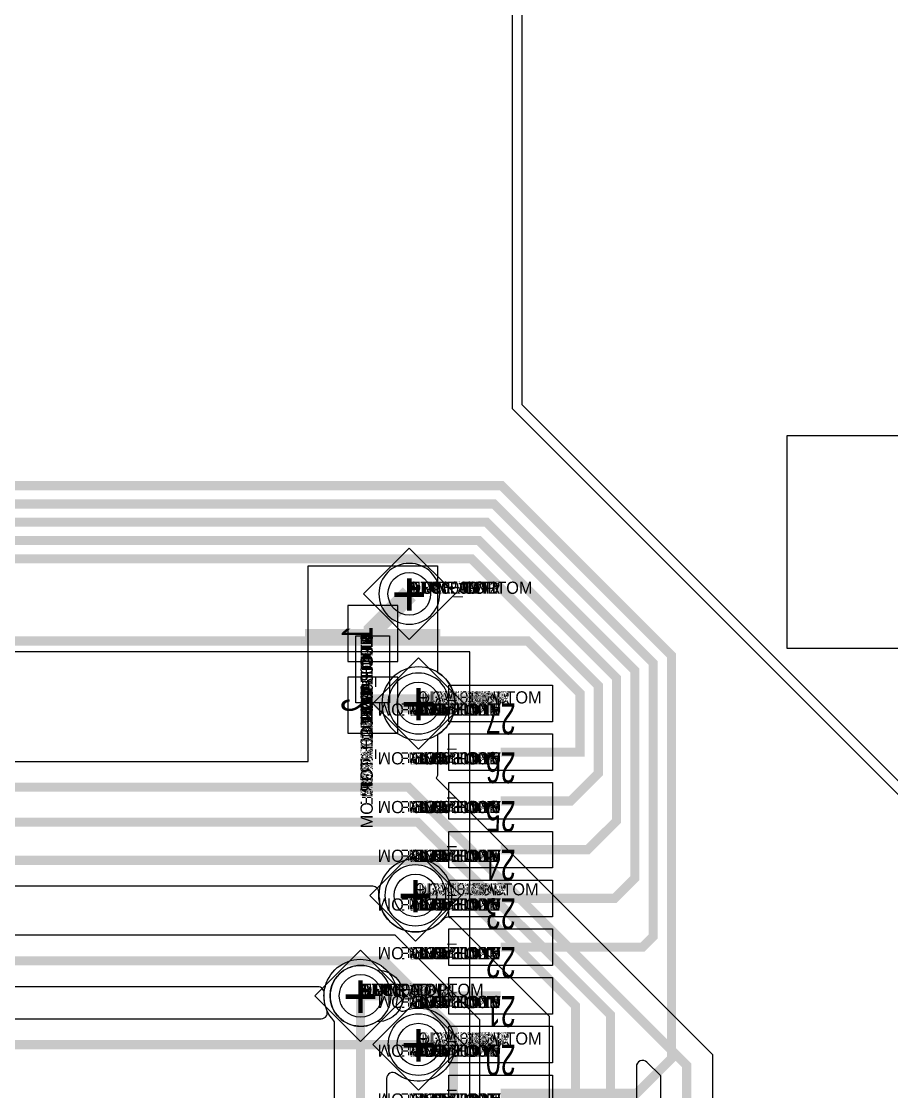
# Model space of a CAD drawing. Extents: x 0 to 323, y 0 to 320.
# Drawn here: x 140.84 to 155.11, y 56.43 to 74 of the extents above; entities that cross this region are included whole.
import ezdxf
from ezdxf.enums import TextEntityAlignment as Align

# ---------------------------------------------------------------- set-up
doc = ezdxf.new("R2010")
doc.units = 0
doc.header["$MEASUREMENT"] = 0
doc.layers.get('0').update_dxf_attribs({"linetype": 'CONTINUOUS'})
for name, color, linetype in [('CDN_FIGURES', 7, 'CONTINUOUS'), ('ETCH_BOTTOM', 7, 'CONTINUOUS'), ('ETCH_GND', 3, 'CONTINUOUS'), ('ETCH_INT1', 4, 'CONTINUOUS'), ('ETCH_INT2', 5, 'CONTINUOUS'), ('ETCH_PWR', 6, 'CONTINUOUS'), ('ETCH_TOP', 2, 'CONTINUOUS'), ('MANUFACTURING_NCLEGEND-1-6', 8, 'CONTINUOUS'), ('PACKAGE_GEOMETRY_ASSEMBLY_TOP', 11, 'CONTINUOUS'), ('PACKAGE_GEOMETRY_PIN_NUMBER', 9, 'CONTINUOUS')]:
    doc.layers.add(name, color=color, linetype=linetype)

# ---------------------------------------------------------------- blocks, each defined once
blk = doc.blocks.new('PAD_INFO')
for tag in ['SHAPE_TYPE', 'PAD_HEIGHT', 'PAD_LAYER', 'PAD_TYPE', 'PAD_WIDTH']:
    blk.add_attdef(tag, (0, 0), '', height=0.2)
at = {"flags": 2}
blk.add_attdef('CDN_TYPE', (0, 0), '', height=0.2, dxfattribs=at)
blk = doc.blocks.new('DRILL_INFO')
at = {"flags": 2}
blk.add_attdef('CDN_TYPE', (0, 0), '', height=0.2, dxfattribs=at)
for tag in ['FSHAPE', 'FCHAR', 'DRILL_HEIGHT', 'DIAMETER', 'PLATED', 'DRILL_WIDTH']:
    blk.add_attdef(tag, (0, 0), '', height=0.2)
blk = doc.blocks.new('VIA0700X0300')
at = {"layer": 'ETCH_BOTTOM'}
blk.add_circle((0, 0), 0.35, dxfattribs=at)
at = {"layer": 'ETCH_GND'}
blk.add_circle((0, 0), 0.35, dxfattribs=at)
at = {"layer": 'ETCH_INT1'}
blk.add_circle((0, 0), 0.35, dxfattribs=at)
at = {"layer": 'ETCH_INT2'}
blk.add_circle((0, 0), 0.35, dxfattribs=at)
at = {"layer": 'ETCH_PWR'}
blk.add_circle((0, 0), 0.35, dxfattribs=at)
at = {"layer": 'ETCH_TOP'}
blk.add_circle((0, 0), 0.35, dxfattribs=at)
ref = blk.add_blockref('PAD_INFO', (0, 0))
ref.add_attrib('PAD_LAYER', 'ETCH_TOP', (0, 0), dxfattribs={"height": 0.2})
ref.add_attrib('SHAPE_TYPE', 'NULL', (0, 0), dxfattribs={"height": 0.2})
ref.add_attrib('PAD_TYPE', 'ANTIPAD', (0, 0), dxfattribs={"height": 0.2})
ref.add_attrib('PAD_WIDTH', '0.000000', (0, 0), dxfattribs={"height": 0.2})
ref.add_attrib('PAD_HEIGHT', '0.000000', (0, 0), dxfattribs={"height": 0.2})
ref = blk.add_blockref('PAD_INFO', (0, 0))
ref.add_attrib('PAD_LAYER', 'ETCH_GND', (0, 0), dxfattribs={"height": 0.2})
ref.add_attrib('SHAPE_TYPE', 'NULL', (0, 0), dxfattribs={"height": 0.2})
ref.add_attrib('PAD_TYPE', 'ANTIPAD', (0, 0), dxfattribs={"height": 0.2})
ref.add_attrib('PAD_WIDTH', '0.000000', (0, 0), dxfattribs={"height": 0.2})
ref.add_attrib('PAD_HEIGHT', '0.000000', (0, 0), dxfattribs={"height": 0.2})
ref = blk.add_blockref('PAD_INFO', (0, 0))
ref.add_attrib('PAD_LAYER', 'ETCH_INT1', (0, 0), dxfattribs={"height": 0.2})
ref.add_attrib('SHAPE_TYPE', 'NULL', (0, 0), dxfattribs={"height": 0.2})
ref.add_attrib('PAD_TYPE', 'ANTIPAD', (0, 0), dxfattribs={"height": 0.2})
ref.add_attrib('PAD_WIDTH', '0.000000', (0, 0), dxfattribs={"height": 0.2})
ref.add_attrib('PAD_HEIGHT', '0.000000', (0, 0), dxfattribs={"height": 0.2})
ref = blk.add_blockref('PAD_INFO', (0, 0))
ref.add_attrib('PAD_LAYER', 'ETCH_INT2', (0, 0), dxfattribs={"height": 0.2})
ref.add_attrib('SHAPE_TYPE', 'NULL', (0, 0), dxfattribs={"height": 0.2})
ref.add_attrib('PAD_TYPE', 'ANTIPAD', (0, 0), dxfattribs={"height": 0.2})
ref.add_attrib('PAD_WIDTH', '0.000000', (0, 0), dxfattribs={"height": 0.2})
ref.add_attrib('PAD_HEIGHT', '0.000000', (0, 0), dxfattribs={"height": 0.2})
ref = blk.add_blockref('PAD_INFO', (0, 0))
ref.add_attrib('PAD_LAYER', 'ETCH_PWR', (0, 0), dxfattribs={"height": 0.2})
ref.add_attrib('SHAPE_TYPE', 'NULL', (0, 0), dxfattribs={"height": 0.2})
ref.add_attrib('PAD_TYPE', 'ANTIPAD', (0, 0), dxfattribs={"height": 0.2})
ref.add_attrib('PAD_WIDTH', '0.000000', (0, 0), dxfattribs={"height": 0.2})
ref.add_attrib('PAD_HEIGHT', '0.000000', (0, 0), dxfattribs={"height": 0.2})
ref = blk.add_blockref('PAD_INFO', (0, 0))
ref.add_attrib('PAD_LAYER', 'ETCH_BOTTOM', (0, 0), dxfattribs={"height": 0.2})
ref.add_attrib('SHAPE_TYPE', 'NULL', (0, 0), dxfattribs={"height": 0.2})
ref.add_attrib('PAD_TYPE', 'ANTIPAD', (0, 0), dxfattribs={"height": 0.2})
ref.add_attrib('PAD_WIDTH', '0.000000', (0, 0), dxfattribs={"height": 0.2})
ref.add_attrib('PAD_HEIGHT', '0.000000', (0, 0), dxfattribs={"height": 0.2})
ref = blk.add_blockref('PAD_INFO', (0, 0))
ref.add_attrib('PAD_LAYER', 'ETCH_TOP', (0, 0), dxfattribs={"height": 0.2})
ref.add_attrib('SHAPE_TYPE', 'NULL', (0, 0), dxfattribs={"height": 0.2})
ref.add_attrib('PAD_TYPE', 'THERMAL', (0, 0), dxfattribs={"height": 0.2})
ref.add_attrib('PAD_WIDTH', '0.000000', (0, 0), dxfattribs={"height": 0.2})
ref.add_attrib('PAD_HEIGHT', '0.000000', (0, 0), dxfattribs={"height": 0.2})
ref = blk.add_blockref('PAD_INFO', (0, 0))
ref.add_attrib('PAD_LAYER', 'ETCH_GND', (0, 0), dxfattribs={"height": 0.2})
ref.add_attrib('SHAPE_TYPE', 'NULL', (0, 0), dxfattribs={"height": 0.2})
ref.add_attrib('PAD_TYPE', 'THERMAL', (0, 0), dxfattribs={"height": 0.2})
ref.add_attrib('PAD_WIDTH', '0.000000', (0, 0), dxfattribs={"height": 0.2})
ref.add_attrib('PAD_HEIGHT', '0.000000', (0, 0), dxfattribs={"height": 0.2})
ref = blk.add_blockref('PAD_INFO', (0, 0))
ref.add_attrib('PAD_LAYER', 'ETCH_INT1', (0, 0), dxfattribs={"height": 0.2})
ref.add_attrib('SHAPE_TYPE', 'NULL', (0, 0), dxfattribs={"height": 0.2})
ref.add_attrib('PAD_TYPE', 'THERMAL', (0, 0), dxfattribs={"height": 0.2})
ref.add_attrib('PAD_WIDTH', '0.000000', (0, 0), dxfattribs={"height": 0.2})
ref.add_attrib('PAD_HEIGHT', '0.000000', (0, 0), dxfattribs={"height": 0.2})
ref = blk.add_blockref('PAD_INFO', (0, 0))
ref.add_attrib('PAD_LAYER', 'ETCH_INT2', (0, 0), dxfattribs={"height": 0.2})
ref.add_attrib('SHAPE_TYPE', 'NULL', (0, 0), dxfattribs={"height": 0.2})
ref.add_attrib('PAD_TYPE', 'THERMAL', (0, 0), dxfattribs={"height": 0.2})
ref.add_attrib('PAD_WIDTH', '0.000000', (0, 0), dxfattribs={"height": 0.2})
ref.add_attrib('PAD_HEIGHT', '0.000000', (0, 0), dxfattribs={"height": 0.2})
ref = blk.add_blockref('PAD_INFO', (0, 0))
ref.add_attrib('PAD_LAYER', 'ETCH_PWR', (0, 0), dxfattribs={"height": 0.2})
ref.add_attrib('SHAPE_TYPE', 'NULL', (0, 0), dxfattribs={"height": 0.2})
ref.add_attrib('PAD_TYPE', 'THERMAL', (0, 0), dxfattribs={"height": 0.2})
ref.add_attrib('PAD_WIDTH', '0.000000', (0, 0), dxfattribs={"height": 0.2})
ref.add_attrib('PAD_HEIGHT', '0.000000', (0, 0), dxfattribs={"height": 0.2})
ref = blk.add_blockref('PAD_INFO', (0, 0))
ref.add_attrib('PAD_LAYER', 'ETCH_BOTTOM', (0, 0), dxfattribs={"height": 0.2})
ref.add_attrib('SHAPE_TYPE', 'NULL', (0, 0), dxfattribs={"height": 0.2})
ref.add_attrib('PAD_TYPE', 'THERMAL', (0, 0), dxfattribs={"height": 0.2})
ref.add_attrib('PAD_WIDTH', '0.000000', (0, 0), dxfattribs={"height": 0.2})
ref.add_attrib('PAD_HEIGHT', '0.000000', (0, 0), dxfattribs={"height": 0.2})
ref = blk.add_blockref('PAD_INFO', (0, 0))
ref.add_attrib('PAD_LAYER', 'ETCH_TOP', (0, 0), dxfattribs={"height": 0.2})
ref.add_attrib('SHAPE_TYPE', 'CIRCLE', (0, 0), dxfattribs={"height": 0.2})
ref.add_attrib('PAD_TYPE', 'REGULAR', (0, 0), dxfattribs={"height": 0.2})
ref.add_attrib('PAD_WIDTH', '0.700000', (0, 0), dxfattribs={"height": 0.2})
ref.add_attrib('PAD_HEIGHT', '0.700000', (0, 0), dxfattribs={"height": 0.2})
ref = blk.add_blockref('PAD_INFO', (0, 0))
ref.add_attrib('PAD_LAYER', 'ETCH_GND', (0, 0), dxfattribs={"height": 0.2})
ref.add_attrib('SHAPE_TYPE', 'CIRCLE', (0, 0), dxfattribs={"height": 0.2})
ref.add_attrib('PAD_TYPE', 'REGULAR', (0, 0), dxfattribs={"height": 0.2})
ref.add_attrib('PAD_WIDTH', '0.700000', (0, 0), dxfattribs={"height": 0.2})
ref.add_attrib('PAD_HEIGHT', '0.700000', (0, 0), dxfattribs={"height": 0.2})
ref = blk.add_blockref('PAD_INFO', (0, 0))
ref.add_attrib('PAD_LAYER', 'ETCH_INT1', (0, 0), dxfattribs={"height": 0.2})
ref.add_attrib('SHAPE_TYPE', 'CIRCLE', (0, 0), dxfattribs={"height": 0.2})
ref.add_attrib('PAD_TYPE', 'REGULAR', (0, 0), dxfattribs={"height": 0.2})
ref.add_attrib('PAD_WIDTH', '0.700000', (0, 0), dxfattribs={"height": 0.2})
ref.add_attrib('PAD_HEIGHT', '0.700000', (0, 0), dxfattribs={"height": 0.2})
ref = blk.add_blockref('PAD_INFO', (0, 0))
ref.add_attrib('PAD_LAYER', 'ETCH_INT2', (0, 0), dxfattribs={"height": 0.2})
ref.add_attrib('SHAPE_TYPE', 'CIRCLE', (0, 0), dxfattribs={"height": 0.2})
ref.add_attrib('PAD_TYPE', 'REGULAR', (0, 0), dxfattribs={"height": 0.2})
ref.add_attrib('PAD_WIDTH', '0.700000', (0, 0), dxfattribs={"height": 0.2})
ref.add_attrib('PAD_HEIGHT', '0.700000', (0, 0), dxfattribs={"height": 0.2})
ref = blk.add_blockref('PAD_INFO', (0, 0))
ref.add_attrib('PAD_LAYER', 'ETCH_PWR', (0, 0), dxfattribs={"height": 0.2})
ref.add_attrib('SHAPE_TYPE', 'CIRCLE', (0, 0), dxfattribs={"height": 0.2})
ref.add_attrib('PAD_TYPE', 'REGULAR', (0, 0), dxfattribs={"height": 0.2})
ref.add_attrib('PAD_WIDTH', '0.700000', (0, 0), dxfattribs={"height": 0.2})
ref.add_attrib('PAD_HEIGHT', '0.700000', (0, 0), dxfattribs={"height": 0.2})
ref = blk.add_blockref('PAD_INFO', (0, 0))
ref.add_attrib('PAD_LAYER', 'ETCH_BOTTOM', (0, 0), dxfattribs={"height": 0.2})
ref.add_attrib('SHAPE_TYPE', 'CIRCLE', (0, 0), dxfattribs={"height": 0.2})
ref.add_attrib('PAD_TYPE', 'REGULAR', (0, 0), dxfattribs={"height": 0.2})
ref.add_attrib('PAD_WIDTH', '0.700000', (0, 0), dxfattribs={"height": 0.2})
ref.add_attrib('PAD_HEIGHT', '0.700000', (0, 0), dxfattribs={"height": 0.2})
ref = blk.add_blockref('DRILL_INFO', (0, 0))
ref.add_attrib('DIAMETER', '0.300000', (0, 0), dxfattribs={"height": 0.2})
ref.add_attrib('PLATED', 'PLATED', (0, 0), dxfattribs={"height": 0.2})
ref.add_attrib('FSHAPE', 'DIAMOND', (0, 0), dxfattribs={"height": 0.2})
ref.add_attrib('FCHAR', '+', (0, 0), dxfattribs={"height": 0.2})
ref.add_attrib('DRILL_WIDTH', '1.500000', (0, 0), dxfattribs={"height": 0.2})
ref.add_attrib('DRILL_HEIGHT', '1.500000', (0, 0), dxfattribs={"height": 0.2})
for tag in ['CDN_TYPE', 'PIN']:
    blk.add_attdef(tag, (0, 0), '', height=0.2)
at = {"flags": 2}
for tag in ['PSTKNAME', 'BBV']:
    blk.add_attdef(tag, (0, 0), '', height=0.2, dxfattribs=at)
blk = doc.blocks.new('FIGURE_DIAMOND')
at = {"layer": 'CDN_FIGURES'}
blk.add_lwpolyline([(-0.5, 0), (0, 0.5), (0.5, 0), (0, -0.5)], close=True, dxfattribs=at)
blk = doc.blocks.new('RC1700X0600TS_NS')
at = {"layer": 'ETCH_TOP'}
blk.add_lwpolyline([(-0.85, -0.3), (-0.85, 0.3), (0.85, 0.3), (0.85, -0.3)], close=True, dxfattribs=at)
ref = blk.add_blockref('PAD_INFO', (0, 0))
ref.add_attrib('PAD_LAYER', 'ETCH_TOP', (0, 0), dxfattribs={"height": 0.2})
ref.add_attrib('SHAPE_TYPE', 'NULL', (0, 0), dxfattribs={"height": 0.2})
ref.add_attrib('PAD_TYPE', 'ANTIPAD', (0, 0), dxfattribs={"height": 0.2})
ref.add_attrib('PAD_WIDTH', '0.000000', (0, 0), dxfattribs={"height": 0.2})
ref.add_attrib('PAD_HEIGHT', '0.000000', (0, 0), dxfattribs={"height": 0.2})
ref = blk.add_blockref('PAD_INFO', (0, 0))
ref.add_attrib('PAD_LAYER', 'ETCH_GND', (0, 0), dxfattribs={"height": 0.2})
ref.add_attrib('SHAPE_TYPE', 'NULL', (0, 0), dxfattribs={"height": 0.2})
ref.add_attrib('PAD_TYPE', 'ANTIPAD', (0, 0), dxfattribs={"height": 0.2})
ref.add_attrib('PAD_WIDTH', '0.000000', (0, 0), dxfattribs={"height": 0.2})
ref.add_attrib('PAD_HEIGHT', '0.000000', (0, 0), dxfattribs={"height": 0.2})
ref = blk.add_blockref('PAD_INFO', (0, 0))
ref.add_attrib('PAD_LAYER', 'ETCH_INT1', (0, 0), dxfattribs={"height": 0.2})
ref.add_attrib('SHAPE_TYPE', 'NULL', (0, 0), dxfattribs={"height": 0.2})
ref.add_attrib('PAD_TYPE', 'ANTIPAD', (0, 0), dxfattribs={"height": 0.2})
ref.add_attrib('PAD_WIDTH', '0.000000', (0, 0), dxfattribs={"height": 0.2})
ref.add_attrib('PAD_HEIGHT', '0.000000', (0, 0), dxfattribs={"height": 0.2})
ref = blk.add_blockref('PAD_INFO', (0, 0))
ref.add_attrib('PAD_LAYER', 'ETCH_INT2', (0, 0), dxfattribs={"height": 0.2})
ref.add_attrib('SHAPE_TYPE', 'NULL', (0, 0), dxfattribs={"height": 0.2})
ref.add_attrib('PAD_TYPE', 'ANTIPAD', (0, 0), dxfattribs={"height": 0.2})
ref.add_attrib('PAD_WIDTH', '0.000000', (0, 0), dxfattribs={"height": 0.2})
ref.add_attrib('PAD_HEIGHT', '0.000000', (0, 0), dxfattribs={"height": 0.2})
ref = blk.add_blockref('PAD_INFO', (0, 0))
ref.add_attrib('PAD_LAYER', 'ETCH_PWR', (0, 0), dxfattribs={"height": 0.2})
ref.add_attrib('SHAPE_TYPE', 'NULL', (0, 0), dxfattribs={"height": 0.2})
ref.add_attrib('PAD_TYPE', 'ANTIPAD', (0, 0), dxfattribs={"height": 0.2})
ref.add_attrib('PAD_WIDTH', '0.000000', (0, 0), dxfattribs={"height": 0.2})
ref.add_attrib('PAD_HEIGHT', '0.000000', (0, 0), dxfattribs={"height": 0.2})
ref = blk.add_blockref('PAD_INFO', (0, 0))
ref.add_attrib('PAD_LAYER', 'ETCH_BOTTOM', (0, 0), dxfattribs={"height": 0.2})
ref.add_attrib('SHAPE_TYPE', 'NULL', (0, 0), dxfattribs={"height": 0.2})
ref.add_attrib('PAD_TYPE', 'ANTIPAD', (0, 0), dxfattribs={"height": 0.2})
ref.add_attrib('PAD_WIDTH', '0.000000', (0, 0), dxfattribs={"height": 0.2})
ref.add_attrib('PAD_HEIGHT', '0.000000', (0, 0), dxfattribs={"height": 0.2})
ref = blk.add_blockref('PAD_INFO', (0, 0))
ref.add_attrib('PAD_LAYER', 'ETCH_TOP', (0, 0), dxfattribs={"height": 0.2})
ref.add_attrib('SHAPE_TYPE', 'NULL', (0, 0), dxfattribs={"height": 0.2})
ref.add_attrib('PAD_TYPE', 'THERMAL', (0, 0), dxfattribs={"height": 0.2})
ref.add_attrib('PAD_WIDTH', '0.000000', (0, 0), dxfattribs={"height": 0.2})
ref.add_attrib('PAD_HEIGHT', '0.000000', (0, 0), dxfattribs={"height": 0.2})
ref = blk.add_blockref('PAD_INFO', (0, 0))
ref.add_attrib('PAD_LAYER', 'ETCH_GND', (0, 0), dxfattribs={"height": 0.2})
ref.add_attrib('SHAPE_TYPE', 'NULL', (0, 0), dxfattribs={"height": 0.2})
ref.add_attrib('PAD_TYPE', 'THERMAL', (0, 0), dxfattribs={"height": 0.2})
ref.add_attrib('PAD_WIDTH', '0.000000', (0, 0), dxfattribs={"height": 0.2})
ref.add_attrib('PAD_HEIGHT', '0.000000', (0, 0), dxfattribs={"height": 0.2})
ref = blk.add_blockref('PAD_INFO', (0, 0))
ref.add_attrib('PAD_LAYER', 'ETCH_INT1', (0, 0), dxfattribs={"height": 0.2})
ref.add_attrib('SHAPE_TYPE', 'NULL', (0, 0), dxfattribs={"height": 0.2})
ref.add_attrib('PAD_TYPE', 'THERMAL', (0, 0), dxfattribs={"height": 0.2})
ref.add_attrib('PAD_WIDTH', '0.000000', (0, 0), dxfattribs={"height": 0.2})
ref.add_attrib('PAD_HEIGHT', '0.000000', (0, 0), dxfattribs={"height": 0.2})
ref = blk.add_blockref('PAD_INFO', (0, 0))
ref.add_attrib('PAD_LAYER', 'ETCH_INT2', (0, 0), dxfattribs={"height": 0.2})
ref.add_attrib('SHAPE_TYPE', 'NULL', (0, 0), dxfattribs={"height": 0.2})
ref.add_attrib('PAD_TYPE', 'THERMAL', (0, 0), dxfattribs={"height": 0.2})
ref.add_attrib('PAD_WIDTH', '0.000000', (0, 0), dxfattribs={"height": 0.2})
ref.add_attrib('PAD_HEIGHT', '0.000000', (0, 0), dxfattribs={"height": 0.2})
ref = blk.add_blockref('PAD_INFO', (0, 0))
ref.add_attrib('PAD_LAYER', 'ETCH_PWR', (0, 0), dxfattribs={"height": 0.2})
ref.add_attrib('SHAPE_TYPE', 'NULL', (0, 0), dxfattribs={"height": 0.2})
ref.add_attrib('PAD_TYPE', 'THERMAL', (0, 0), dxfattribs={"height": 0.2})
ref.add_attrib('PAD_WIDTH', '0.000000', (0, 0), dxfattribs={"height": 0.2})
ref.add_attrib('PAD_HEIGHT', '0.000000', (0, 0), dxfattribs={"height": 0.2})
ref = blk.add_blockref('PAD_INFO', (0, 0))
ref.add_attrib('PAD_LAYER', 'ETCH_BOTTOM', (0, 0), dxfattribs={"height": 0.2})
ref.add_attrib('SHAPE_TYPE', 'NULL', (0, 0), dxfattribs={"height": 0.2})
ref.add_attrib('PAD_TYPE', 'THERMAL', (0, 0), dxfattribs={"height": 0.2})
ref.add_attrib('PAD_WIDTH', '0.000000', (0, 0), dxfattribs={"height": 0.2})
ref.add_attrib('PAD_HEIGHT', '0.000000', (0, 0), dxfattribs={"height": 0.2})
ref = blk.add_blockref('PAD_INFO', (0, 0))
ref.add_attrib('PAD_LAYER', 'ETCH_TOP', (0, 0), dxfattribs={"height": 0.2})
ref.add_attrib('SHAPE_TYPE', 'RECTANGLE', (0, 0), dxfattribs={"height": 0.2})
ref.add_attrib('PAD_TYPE', 'REGULAR', (0, 0), dxfattribs={"height": 0.2})
ref.add_attrib('PAD_WIDTH', '1.700000', (0, 0), dxfattribs={"height": 0.2})
ref.add_attrib('PAD_HEIGHT', '0.600000', (0, 0), dxfattribs={"height": 0.2})
ref = blk.add_blockref('PAD_INFO', (0, 0))
ref.add_attrib('PAD_LAYER', 'ETCH_GND', (0, 0), dxfattribs={"height": 0.2})
ref.add_attrib('SHAPE_TYPE', 'NULL', (0, 0), dxfattribs={"height": 0.2})
ref.add_attrib('PAD_TYPE', 'REGULAR', (0, 0), dxfattribs={"height": 0.2})
ref.add_attrib('PAD_WIDTH', '0.000000', (0, 0), dxfattribs={"height": 0.2})
ref.add_attrib('PAD_HEIGHT', '0.000000', (0, 0), dxfattribs={"height": 0.2})
ref = blk.add_blockref('PAD_INFO', (0, 0))
ref.add_attrib('PAD_LAYER', 'ETCH_INT1', (0, 0), dxfattribs={"height": 0.2})
ref.add_attrib('SHAPE_TYPE', 'NULL', (0, 0), dxfattribs={"height": 0.2})
ref.add_attrib('PAD_TYPE', 'REGULAR', (0, 0), dxfattribs={"height": 0.2})
ref.add_attrib('PAD_WIDTH', '0.000000', (0, 0), dxfattribs={"height": 0.2})
ref.add_attrib('PAD_HEIGHT', '0.000000', (0, 0), dxfattribs={"height": 0.2})
ref = blk.add_blockref('PAD_INFO', (0, 0))
ref.add_attrib('PAD_LAYER', 'ETCH_INT2', (0, 0), dxfattribs={"height": 0.2})
ref.add_attrib('SHAPE_TYPE', 'NULL', (0, 0), dxfattribs={"height": 0.2})
ref.add_attrib('PAD_TYPE', 'REGULAR', (0, 0), dxfattribs={"height": 0.2})
ref.add_attrib('PAD_WIDTH', '0.000000', (0, 0), dxfattribs={"height": 0.2})
ref.add_attrib('PAD_HEIGHT', '0.000000', (0, 0), dxfattribs={"height": 0.2})
ref = blk.add_blockref('PAD_INFO', (0, 0))
ref.add_attrib('PAD_LAYER', 'ETCH_PWR', (0, 0), dxfattribs={"height": 0.2})
ref.add_attrib('SHAPE_TYPE', 'NULL', (0, 0), dxfattribs={"height": 0.2})
ref.add_attrib('PAD_TYPE', 'REGULAR', (0, 0), dxfattribs={"height": 0.2})
ref.add_attrib('PAD_WIDTH', '0.000000', (0, 0), dxfattribs={"height": 0.2})
ref.add_attrib('PAD_HEIGHT', '0.000000', (0, 0), dxfattribs={"height": 0.2})
ref = blk.add_blockref('PAD_INFO', (0, 0))
ref.add_attrib('PAD_LAYER', 'ETCH_BOTTOM', (0, 0), dxfattribs={"height": 0.2})
ref.add_attrib('SHAPE_TYPE', 'NULL', (0, 0), dxfattribs={"height": 0.2})
ref.add_attrib('PAD_TYPE', 'REGULAR', (0, 0), dxfattribs={"height": 0.2})
ref.add_attrib('PAD_WIDTH', '0.000000', (0, 0), dxfattribs={"height": 0.2})
ref.add_attrib('PAD_HEIGHT', '0.000000', (0, 0), dxfattribs={"height": 0.2})
ref = blk.add_blockref('DRILL_INFO', (0, 0))
ref.add_attrib('DIAMETER', '0.000000', (0, 0), dxfattribs={"height": 0.2})
ref.add_attrib('PLATED', 'PLATED', (0, 0), dxfattribs={"height": 0.2})
ref.add_attrib('FSHAPE', 'NULL', (0, 0), dxfattribs={"height": 0.2})
ref.add_attrib('DRILL_WIDTH', '0.000000', (0, 0), dxfattribs={"height": 0.2})
ref.add_attrib('DRILL_HEIGHT', '0.000000', (0, 0), dxfattribs={"height": 0.2})
for tag in ['CDN_TYPE', 'PIN']:
    blk.add_attdef(tag, (0, 0), '', height=0.2)
at = {"flags": 2}
for tag in ['PSTKNAME', 'BBV']:
    blk.add_attdef(tag, (0, 0), '', height=0.2, dxfattribs=at)
blk = doc.blocks.new('F177')
at = {"layer": 'PACKAGE_GEOMETRY_ASSEMBLY_TOP'}
blk.add_lwpolyline([(0.51, -21.65), (10.75, -21.65), (10.75, 0.85), (0.51, 0.85)], close=True, dxfattribs=at)
at = {"layer": 'ETCH_TOP'}
for p in [(0, -20.8), (0, -20), (0, -19.2), (0, -18.4), (0, -17.6)]:
    blk.add_blockref('RC1700X0600TS_NS', p, dxfattribs=at)
ref = blk.add_blockref('RC1700X0600TS_NS', (0, -16.8), dxfattribs=at)
ref.add_attrib('CDN_TYPE', 'PIN', (0, 0), dxfattribs={"height": 0.2})
ref.add_attrib('PIN', '22', (0, 0), dxfattribs={"height": 0.2})
ref = blk.add_blockref('RC1700X0600TS_NS', (0, -16), dxfattribs=at)
ref.add_attrib('CDN_TYPE', 'PIN', (0, 0), dxfattribs={"height": 0.2})
ref.add_attrib('PIN', '21', (0, 0), dxfattribs={"height": 0.2})
ref = blk.add_blockref('RC1700X0600TS_NS', (0, -15.2), dxfattribs=at)
ref.add_attrib('CDN_TYPE', 'PIN', (0, 0), dxfattribs={"height": 0.2})
ref.add_attrib('PIN', '20', (0, 0), dxfattribs={"height": 0.2})
ref = blk.add_blockref('RC1700X0600TS_NS', (0, -14.4), dxfattribs=at)
ref.add_attrib('CDN_TYPE', 'PIN', (0, 0), dxfattribs={"height": 0.2})
ref.add_attrib('PIN', '19', (0, 0), dxfattribs={"height": 0.2})
ref = blk.add_blockref('RC1700X0600TS_NS', (11.26, -14.4), dxfattribs=at)
ref.add_attrib('CDN_TYPE', 'PIN', (0, 0), dxfattribs={"height": 0.2})
ref.add_attrib('PIN', '36', (0, 0), dxfattribs={"height": 0.2})
ref = blk.add_blockref('RC1700X0600TS_NS', (11.26, -15.2), dxfattribs=at)
ref.add_attrib('CDN_TYPE', 'PIN', (0, 0), dxfattribs={"height": 0.2})
ref.add_attrib('PIN', '35', (0, 0), dxfattribs={"height": 0.2})
ref = blk.add_blockref('RC1700X0600TS_NS', (11.26, -16), dxfattribs=at)
ref.add_attrib('CDN_TYPE', 'PIN', (0, 0), dxfattribs={"height": 0.2})
ref.add_attrib('PIN', '34', (0, 0), dxfattribs={"height": 0.2})
ref = blk.add_blockref('RC1700X0600TS_NS', (11.26, -16.8), dxfattribs=at)
ref.add_attrib('CDN_TYPE', 'PIN', (0, 0), dxfattribs={"height": 0.2})
ref.add_attrib('PIN', '33', (0, 0), dxfattribs={"height": 0.2})
at = {"flags": 2}
for tag in ['SYMBOL_TYPE', 'CDN_TYPE', 'REFDES']:
    blk.add_attdef(tag, (0, 0), '', height=0.2, dxfattribs=at)
blk = doc.blocks.new('RC0920X0820TS')
at = {"layer": 'ETCH_TOP'}
blk.add_lwpolyline([(-0.46, -0.41), (-0.46, 0.41), (0.46, 0.41), (0.46, -0.41)], close=True, dxfattribs=at)
ref = blk.add_blockref('PAD_INFO', (0, 0))
ref.add_attrib('PAD_LAYER', 'ETCH_TOP', (0, 0), dxfattribs={"height": 0.2})
ref.add_attrib('SHAPE_TYPE', 'NULL', (0, 0), dxfattribs={"height": 0.2})
ref.add_attrib('PAD_TYPE', 'ANTIPAD', (0, 0), dxfattribs={"height": 0.2})
ref.add_attrib('PAD_WIDTH', '0.000000', (0, 0), dxfattribs={"height": 0.2})
ref.add_attrib('PAD_HEIGHT', '0.000000', (0, 0), dxfattribs={"height": 0.2})
ref = blk.add_blockref('PAD_INFO', (0, 0))
ref.add_attrib('PAD_LAYER', 'ETCH_GND', (0, 0), dxfattribs={"height": 0.2})
ref.add_attrib('SHAPE_TYPE', 'NULL', (0, 0), dxfattribs={"height": 0.2})
ref.add_attrib('PAD_TYPE', 'ANTIPAD', (0, 0), dxfattribs={"height": 0.2})
ref.add_attrib('PAD_WIDTH', '0.000000', (0, 0), dxfattribs={"height": 0.2})
ref.add_attrib('PAD_HEIGHT', '0.000000', (0, 0), dxfattribs={"height": 0.2})
ref = blk.add_blockref('PAD_INFO', (0, 0))
ref.add_attrib('PAD_LAYER', 'ETCH_INT1', (0, 0), dxfattribs={"height": 0.2})
ref.add_attrib('SHAPE_TYPE', 'NULL', (0, 0), dxfattribs={"height": 0.2})
ref.add_attrib('PAD_TYPE', 'ANTIPAD', (0, 0), dxfattribs={"height": 0.2})
ref.add_attrib('PAD_WIDTH', '0.000000', (0, 0), dxfattribs={"height": 0.2})
ref.add_attrib('PAD_HEIGHT', '0.000000', (0, 0), dxfattribs={"height": 0.2})
ref = blk.add_blockref('PAD_INFO', (0, 0))
ref.add_attrib('PAD_LAYER', 'ETCH_INT2', (0, 0), dxfattribs={"height": 0.2})
ref.add_attrib('SHAPE_TYPE', 'NULL', (0, 0), dxfattribs={"height": 0.2})
ref.add_attrib('PAD_TYPE', 'ANTIPAD', (0, 0), dxfattribs={"height": 0.2})
ref.add_attrib('PAD_WIDTH', '0.000000', (0, 0), dxfattribs={"height": 0.2})
ref.add_attrib('PAD_HEIGHT', '0.000000', (0, 0), dxfattribs={"height": 0.2})
ref = blk.add_blockref('PAD_INFO', (0, 0))
ref.add_attrib('PAD_LAYER', 'ETCH_PWR', (0, 0), dxfattribs={"height": 0.2})
ref.add_attrib('SHAPE_TYPE', 'NULL', (0, 0), dxfattribs={"height": 0.2})
ref.add_attrib('PAD_TYPE', 'ANTIPAD', (0, 0), dxfattribs={"height": 0.2})
ref.add_attrib('PAD_WIDTH', '0.000000', (0, 0), dxfattribs={"height": 0.2})
ref.add_attrib('PAD_HEIGHT', '0.000000', (0, 0), dxfattribs={"height": 0.2})
ref = blk.add_blockref('PAD_INFO', (0, 0))
ref.add_attrib('PAD_LAYER', 'ETCH_BOTTOM', (0, 0), dxfattribs={"height": 0.2})
ref.add_attrib('SHAPE_TYPE', 'NULL', (0, 0), dxfattribs={"height": 0.2})
ref.add_attrib('PAD_TYPE', 'ANTIPAD', (0, 0), dxfattribs={"height": 0.2})
ref.add_attrib('PAD_WIDTH', '0.000000', (0, 0), dxfattribs={"height": 0.2})
ref.add_attrib('PAD_HEIGHT', '0.000000', (0, 0), dxfattribs={"height": 0.2})
ref = blk.add_blockref('PAD_INFO', (0, 0))
ref.add_attrib('PAD_LAYER', 'ETCH_TOP', (0, 0), dxfattribs={"height": 0.2})
ref.add_attrib('SHAPE_TYPE', 'NULL', (0, 0), dxfattribs={"height": 0.2})
ref.add_attrib('PAD_TYPE', 'THERMAL', (0, 0), dxfattribs={"height": 0.2})
ref.add_attrib('PAD_WIDTH', '0.000000', (0, 0), dxfattribs={"height": 0.2})
ref.add_attrib('PAD_HEIGHT', '0.000000', (0, 0), dxfattribs={"height": 0.2})
ref = blk.add_blockref('PAD_INFO', (0, 0))
ref.add_attrib('PAD_LAYER', 'ETCH_GND', (0, 0), dxfattribs={"height": 0.2})
ref.add_attrib('SHAPE_TYPE', 'NULL', (0, 0), dxfattribs={"height": 0.2})
ref.add_attrib('PAD_TYPE', 'THERMAL', (0, 0), dxfattribs={"height": 0.2})
ref.add_attrib('PAD_WIDTH', '0.000000', (0, 0), dxfattribs={"height": 0.2})
ref.add_attrib('PAD_HEIGHT', '0.000000', (0, 0), dxfattribs={"height": 0.2})
ref = blk.add_blockref('PAD_INFO', (0, 0))
ref.add_attrib('PAD_LAYER', 'ETCH_INT1', (0, 0), dxfattribs={"height": 0.2})
ref.add_attrib('SHAPE_TYPE', 'NULL', (0, 0), dxfattribs={"height": 0.2})
ref.add_attrib('PAD_TYPE', 'THERMAL', (0, 0), dxfattribs={"height": 0.2})
ref.add_attrib('PAD_WIDTH', '0.000000', (0, 0), dxfattribs={"height": 0.2})
ref.add_attrib('PAD_HEIGHT', '0.000000', (0, 0), dxfattribs={"height": 0.2})
ref = blk.add_blockref('PAD_INFO', (0, 0))
ref.add_attrib('PAD_LAYER', 'ETCH_INT2', (0, 0), dxfattribs={"height": 0.2})
ref.add_attrib('SHAPE_TYPE', 'NULL', (0, 0), dxfattribs={"height": 0.2})
ref.add_attrib('PAD_TYPE', 'THERMAL', (0, 0), dxfattribs={"height": 0.2})
ref.add_attrib('PAD_WIDTH', '0.000000', (0, 0), dxfattribs={"height": 0.2})
ref.add_attrib('PAD_HEIGHT', '0.000000', (0, 0), dxfattribs={"height": 0.2})
ref = blk.add_blockref('PAD_INFO', (0, 0))
ref.add_attrib('PAD_LAYER', 'ETCH_PWR', (0, 0), dxfattribs={"height": 0.2})
ref.add_attrib('SHAPE_TYPE', 'NULL', (0, 0), dxfattribs={"height": 0.2})
ref.add_attrib('PAD_TYPE', 'THERMAL', (0, 0), dxfattribs={"height": 0.2})
ref.add_attrib('PAD_WIDTH', '0.000000', (0, 0), dxfattribs={"height": 0.2})
ref.add_attrib('PAD_HEIGHT', '0.000000', (0, 0), dxfattribs={"height": 0.2})
ref = blk.add_blockref('PAD_INFO', (0, 0))
ref.add_attrib('PAD_LAYER', 'ETCH_BOTTOM', (0, 0), dxfattribs={"height": 0.2})
ref.add_attrib('SHAPE_TYPE', 'NULL', (0, 0), dxfattribs={"height": 0.2})
ref.add_attrib('PAD_TYPE', 'THERMAL', (0, 0), dxfattribs={"height": 0.2})
ref.add_attrib('PAD_WIDTH', '0.000000', (0, 0), dxfattribs={"height": 0.2})
ref.add_attrib('PAD_HEIGHT', '0.000000', (0, 0), dxfattribs={"height": 0.2})
ref = blk.add_blockref('PAD_INFO', (0, 0))
ref.add_attrib('PAD_LAYER', 'ETCH_TOP', (0, 0), dxfattribs={"height": 0.2})
ref.add_attrib('SHAPE_TYPE', 'RECTANGLE', (0, 0), dxfattribs={"height": 0.2})
ref.add_attrib('PAD_TYPE', 'REGULAR', (0, 0), dxfattribs={"height": 0.2})
ref.add_attrib('PAD_WIDTH', '0.920000', (0, 0), dxfattribs={"height": 0.2})
ref.add_attrib('PAD_HEIGHT', '0.820000', (0, 0), dxfattribs={"height": 0.2})
ref = blk.add_blockref('PAD_INFO', (0, 0))
ref.add_attrib('PAD_LAYER', 'ETCH_GND', (0, 0), dxfattribs={"height": 0.2})
ref.add_attrib('SHAPE_TYPE', 'NULL', (0, 0), dxfattribs={"height": 0.2})
ref.add_attrib('PAD_TYPE', 'REGULAR', (0, 0), dxfattribs={"height": 0.2})
ref.add_attrib('PAD_WIDTH', '0.000000', (0, 0), dxfattribs={"height": 0.2})
ref.add_attrib('PAD_HEIGHT', '0.000000', (0, 0), dxfattribs={"height": 0.2})
ref = blk.add_blockref('PAD_INFO', (0, 0))
ref.add_attrib('PAD_LAYER', 'ETCH_INT1', (0, 0), dxfattribs={"height": 0.2})
ref.add_attrib('SHAPE_TYPE', 'NULL', (0, 0), dxfattribs={"height": 0.2})
ref.add_attrib('PAD_TYPE', 'REGULAR', (0, 0), dxfattribs={"height": 0.2})
ref.add_attrib('PAD_WIDTH', '0.000000', (0, 0), dxfattribs={"height": 0.2})
ref.add_attrib('PAD_HEIGHT', '0.000000', (0, 0), dxfattribs={"height": 0.2})
ref = blk.add_blockref('PAD_INFO', (0, 0))
ref.add_attrib('PAD_LAYER', 'ETCH_INT2', (0, 0), dxfattribs={"height": 0.2})
ref.add_attrib('SHAPE_TYPE', 'NULL', (0, 0), dxfattribs={"height": 0.2})
ref.add_attrib('PAD_TYPE', 'REGULAR', (0, 0), dxfattribs={"height": 0.2})
ref.add_attrib('PAD_WIDTH', '0.000000', (0, 0), dxfattribs={"height": 0.2})
ref.add_attrib('PAD_HEIGHT', '0.000000', (0, 0), dxfattribs={"height": 0.2})
ref = blk.add_blockref('PAD_INFO', (0, 0))
ref.add_attrib('PAD_LAYER', 'ETCH_PWR', (0, 0), dxfattribs={"height": 0.2})
ref.add_attrib('SHAPE_TYPE', 'NULL', (0, 0), dxfattribs={"height": 0.2})
ref.add_attrib('PAD_TYPE', 'REGULAR', (0, 0), dxfattribs={"height": 0.2})
ref.add_attrib('PAD_WIDTH', '0.000000', (0, 0), dxfattribs={"height": 0.2})
ref.add_attrib('PAD_HEIGHT', '0.000000', (0, 0), dxfattribs={"height": 0.2})
ref = blk.add_blockref('PAD_INFO', (0, 0))
ref.add_attrib('PAD_LAYER', 'ETCH_BOTTOM', (0, 0), dxfattribs={"height": 0.2})
ref.add_attrib('SHAPE_TYPE', 'NULL', (0, 0), dxfattribs={"height": 0.2})
ref.add_attrib('PAD_TYPE', 'REGULAR', (0, 0), dxfattribs={"height": 0.2})
ref.add_attrib('PAD_WIDTH', '0.000000', (0, 0), dxfattribs={"height": 0.2})
ref.add_attrib('PAD_HEIGHT', '0.000000', (0, 0), dxfattribs={"height": 0.2})
ref = blk.add_blockref('DRILL_INFO', (0, 0))
ref.add_attrib('DIAMETER', '0.000000', (0, 0), dxfattribs={"height": 0.2})
ref.add_attrib('PLATED', 'PLATED', (0, 0), dxfattribs={"height": 0.2})
ref.add_attrib('FSHAPE', 'NULL', (0, 0), dxfattribs={"height": 0.2})
ref.add_attrib('DRILL_WIDTH', '0.000000', (0, 0), dxfattribs={"height": 0.2})
ref.add_attrib('DRILL_HEIGHT', '0.000000', (0, 0), dxfattribs={"height": 0.2})
for tag in ['CDN_TYPE', 'PIN']:
    blk.add_attdef(tag, (0, 0), '', height=0.2)
at = {"flags": 2}
for tag in ['PSTKNAME', 'BBV']:
    blk.add_attdef(tag, (0, 0), '', height=0.2, dxfattribs=at)
blk = doc.blocks.new('F270')
at = {"layer": 'PACKAGE_GEOMETRY_ASSEMBLY_TOP'}
blk.add_lwpolyline([(0.04, -0.275), (1.14, -0.275), (1.14, 0.275), (0.04, 0.275)], close=True, dxfattribs=at)
at = {"layer": 'ETCH_TOP'}
ref = blk.add_blockref('RC0920X0820TS', (0, 0), dxfattribs=at)
ref.add_attrib('CDN_TYPE', 'PIN', (0, 0), dxfattribs={"height": 0.2})
ref.add_attrib('PIN', '1', (0, 0), dxfattribs={"height": 0.2})
ref = blk.add_blockref('RC0920X0820TS', (1.18, 0), dxfattribs=at)
ref.add_attrib('CDN_TYPE', 'PIN', (0, 0), dxfattribs={"height": 0.2})
ref.add_attrib('PIN', '2', (0, 0), dxfattribs={"height": 0.2})
at = {"flags": 2}
for tag in ['SYMBOL_TYPE', 'CDN_TYPE', 'REFDES']:
    blk.add_attdef(tag, (0, 0), '', height=0.2, dxfattribs=at)

msp = doc.modelspace()

# ---------------------------------------------------------------- linework, layer by layer
at = {"layer": 'ETCH_BOTTOM'}
for points, format in [([(122.312, 61.85), (145.54, 61.85), (145.54, 65.06), (147.66, 65.06), (147.66, 63.315), (147.683, 63.299, -0.535392), (147.683, 62.301), (147.66, 62.285), (147.66, 61.619), (147.641, 61.572), (152.175, 57.038), (152.175, 55.224)], "xyb"), ([(146.6, 63.95, 0.3, 0.3, 0), (146.6, 64, 0.3, 0.3, 0), (147.2, 64.6, 0.3, 0.3, 0)], "xyseb"), ([(145.489, 63.95, 0.15, 0.15, 0), (146.6, 63.95, 0.15, 0.15, 0)], "xyseb"), ([(146.6, 63.95, 0.15, 0.15, 0), (147.711, 63.95, 0.15, 0.15, 0)], "xyseb"), ([(147.35, 62.8, 0.3, 0.3, 0), (146.63, 62.8, 0.3, 0.3, 0), (146.6, 62.77, 0.3, 0.3, 0)], "xyseb"), ([(151.75, 54.8, 0.15, 0.15, 0), (151.75, 56.862, 0.15, 0.15, 0), (147.187, 61.425, 0.15, 0.15, 0), (122.488, 61.425, 0.15, 0.15, 0), (121.838, 60.775, 0.15, 0.15, 0), (121.525, 60.775, 0.15, 0.15, 0), (120.9, 60.15, 0.15, 0.15, 0)], "xyseb"), ([(124.45, 60.85, 0.15, 0.15, 0), (147.338, 60.85, 0.15, 0.15, 0), (150.5, 57.688, 0.15, 0.15, 0), (150.5, 55.6, 0.15, 0.15, 0)], "xyseb"), ([(150.65, 54, 0.15, 0.15, 0), (150.65, 54.1, 0.15, 0.15, 0), (149.925, 54.825, 0.15, 0.15, 0), (149.925, 57.838, 0.15, 0.15, 0), (147.538, 60.225, 0.15, 0.15, 0), (124.725, 60.225, 0.15, 0.15, 0), (124.35, 59.85, 0.15, 0.15, 0)], "xyseb"), ([(126.286, 59), (146.964, 59), (148.35, 57.614), (148.35, 56.088), (149.327, 55.111, 0.668179), (149.5, 55.183), (149.5, 57.662), (147.901, 59.261, 0.434813), (147.753, 59.256, -0.71944), (146.701, 59.691, 0.434609), (146.6, 59.8), (124.95, 59.8)], "xyb"), ([(121.1, 52.35, 0.15, 0.15, 0), (123.475, 54.725, 0.15, 0.15, 0), (123.475, 55.588, 0.15, 0.15, 0), (126.462, 58.575, 0.15, 0.15, 0), (146.788, 58.575, 0.15, 0.15, 0), (147.925, 57.438, 0.15, 0.15, 0), (147.925, 55.912, 0.15, 0.15, 0), (150.637, 53.2, 0.15, 0.15, 0), (151.6, 53.2, 0.15, 0.15, 0)], "xyseb"), ([(125.064, 42.9), (135.539, 53.376, 0.450109), (135.53, 53.527, -1.129301), (136.373, 54.37, 0.450109), (136.524, 54.361), (139.788, 57.625), (145.754, 57.625, 0.536893), (145.847, 57.766, -0.117984), (145.801, 58.041, 0.434609), (145.7, 58.15), (126.638, 58.15), (125.401, 56.913, 0.668179)], "xyb"), ([(147.35, 57.2, 0.15, 0.15, 0), (139.965, 57.2, 0.15, 0.15, 0), (125.24, 42.475, 0.15, 0.15, 0), (119.938, 42.475, 0.15, 0.15, 0), (115.2, 37.737, 0.15, 0.15, 0), (115.2, 36.05, 0.15, 0.15, 0), (114.5, 35.35, 0.15, 0.15, 0)], "xyseb"), ([(151.325, 55.224), (151.325, 56.686), (151.098, 56.912, 0.668179), (150.925, 56.841), (150.925, 56.024)], "xyb")]:
    msp.add_lwpolyline(points, format=format, dxfattribs=at)
at = {"layer": 'ETCH_GND'}
for points in [[(147.85, 62.8, 1), (146.85, 62.8, 1)], [(147.8, 59.65, 1), (146.8, 59.65, 1)], [(146.9, 58, 1), (145.9, 58, 1)], [(147.85, 57.2, 1), (146.85, 57.2, 1)]]:
    msp.add_lwpolyline(points, format="xyb", close=True, dxfattribs=at)
at = {"layer": 'ETCH_INT1'}
for points, format in [([(166.9, 77.2), (166.9, 70.791), (166.863, 70.781, 0.75525), (166.863, 69.819), (166.9, 69.808), (166.9, 59.8), (165.95, 58.85), (157.9, 58.85), (149.05, 67.7), (149.05, 102.1)], "xyb"), ([(145.975, 55.05), (145.975, 57.576), (145.961, 57.591, -1.654554), (146.986, 57.871, 0.604077), (147.124, 57.756, -1.720118), (146.988, 56.722, 0.619671), (146.825, 56.641), (146.825, 55.402)], "xyb"), ([(113.7, 36.05, 0.15, 0.15, 0), (115.599, 37.949, 0.15, 0.15, 0), (145.668, 37.949, 0.15, 0.15, 0), (149.355, 41.636, 0.15, 0.15, 0), (149.355, 42.218, 0.15, 0.15, 0), (149.692, 42.555, 0.15, 0.15, 0), (150.274, 42.555, 0.15, 0.15, 0), (153.223, 45.504, 0.15, 0.15, 0), (153.223, 48.403, 0.15, 0.15, 0), (150.601, 51.025, 0.15, 0.15, 0), (150.112, 51.025, 0.15, 0.15, 0), (149.775, 51.362, 0.15, 0.15, 0), (149.775, 51.851, 0.15, 0.15, 0), (146.4, 55.226, 0.15, 0.15, 0), (146.4, 58, 0.15, 0.15, 0)], "xyseb")]:
    msp.add_lwpolyline(points, format=format, dxfattribs=at)
msp.add_lwpolyline([(157.67, 58.856), (148.892, 67.634), (148.892, 102.041)], dxfattribs=at)
for points in [[(147.95, 62.8, 1), (146.75, 62.8, 1)], [(147.9, 59.65, 1), (146.7, 59.65, 1)]]:
    msp.add_lwpolyline(points, format="xyb", close=True, dxfattribs=at)
at = {"layer": 'ETCH_INT2'}
for points in [[(147.85, 62.8, 1), (146.85, 62.8, 1)], [(147.8, 59.65, 1), (146.8, 59.65, 1)], [(146.664, 57.575, -1.797547), (146.664, 58.425, -1.026948), (146.664, 57.575)], [(147.85, 57.2, 1), (146.85, 57.2, 1)]]:
    msp.add_lwpolyline(points, format="xyb", close=True, dxfattribs=at)
msp.add_lwpolyline([(146.675, 58, 0.15, 0.15, 0), (146.4, 58, 0.15, 0.15, 0)], format="xyseb", dxfattribs=at)
at = {"layer": 'ETCH_PWR'}
for points in [[(147.7, 64.6, 1), (146.7, 64.6, 1)], [(147.8, 59.65, 1), (146.8, 59.65, 1)], [(146.9, 58, 1), (145.9, 58, 1)], [(147.85, 57.2, 1), (146.85, 57.2, 1)]]:
    msp.add_lwpolyline(points, format="xyb", close=True, dxfattribs=at)
at = {"layer": 'ETCH_TOP'}
msp.add_lwpolyline([(153.4, 63.7), (153.4, 67.2), (162.65, 67.2), (162.65, 63.7)], close=True, dxfattribs=at)
for points in [[(122.85, 63.35, 0.15, 0.15, 0), (123.987, 63.35, 0.15, 0.15, 0), (127.012, 66.375, 0.15, 0.15, 0), (148.715, 66.375, 0.15, 0.15, 0), (151.5, 63.59, 0.15, 0.15, 0), (151.5, 56.972, 0.15, 0.15, 0), (150.928, 56.4, 0.15, 0.15, 0), (148.7, 56.4, 0.15, 0.15, 0)], [(128.05, 60.8, 0.15, 0.15, 0), (128.775, 61.525, 0.15, 0.15, 0), (132.375, 61.525, 0.15, 0.15, 0), (136.925, 66.075, 0.15, 0.15, 0), (148.59, 66.075, 0.15, 0.15, 0), (151.2, 63.465, 0.15, 0.15, 0), (151.2, 58.972, 0.15, 0.15, 0), (151.028, 58.8, 0.15, 0.15, 0), (148.7, 58.8, 0.15, 0.15, 0)], [(148.7, 59.6, 0.15, 0.15, 0), (150.568, 59.6, 0.15, 0.15, 0), (150.9, 59.932, 0.15, 0.15, 0), (150.9, 63.341, 0.15, 0.15, 0), (148.466, 65.775, 0.15, 0.15, 0), (137.674, 65.775, 0.15, 0.15, 0), (130.9, 59.001, 0.15, 0.15, 0), (130.9, 54.6, 0.15, 0.15, 0), (128.1, 51.8, 0.15, 0.15, 0), (128.05, 51.85, 0.15, 0.15, 0)], [(128.05, 51.35, 0.15, 0.15, 0), (128.175, 51.475, 0.15, 0.15, 0), (128.543, 51.475, 0.15, 0.15, 0), (131.3, 54.232, 0.15, 0.15, 0), (131.3, 58.977, 0.15, 0.15, 0), (137.798, 65.475, 0.15, 0.15, 0), (148.342, 65.475, 0.15, 0.15, 0), (150.6, 63.217, 0.15, 0.15, 0), (150.6, 60.872, 0.15, 0.15, 0), (150.128, 60.4, 0.15, 0.15, 0), (148.7, 60.4, 0.15, 0.15, 0)], [(128.05, 50.85, 0.15, 0.15, 0), (129.9, 50.85, 0.15, 0.15, 0), (131.6, 52.55, 0.15, 0.15, 0), (131.6, 58.852, 0.15, 0.15, 0), (137.923, 65.175, 0.15, 0.15, 0), (148.218, 65.175, 0.15, 0.15, 0), (150.3, 63.093, 0.15, 0.15, 0), (150.3, 61.65, 0.15, 0.15, 0), (149.85, 61.2, 0.15, 0.15, 0), (148.7, 61.2, 0.15, 0.15, 0)], [(128.85, 49.75, 0.15, 0.15, 0), (129.65, 50.55, 0.15, 0.15, 0), (130.024, 50.55, 0.15, 0.15, 0), (131.9, 52.426, 0.15, 0.15, 0), (131.9, 58.728, 0.15, 0.15, 0), (136.997, 63.825, 0.15, 0.15, 0), (149.143, 63.825, 0.15, 0.15, 0), (150, 62.968, 0.15, 0.15, 0), (150, 62, 0.15, 0.15, 0), (148.7, 62, 0.15, 0.15, 0)], [(148.7, 62.8, 0.3, 0.3, 0), (147.35, 62.8, 0.3, 0.3, 0)], [(147.3, 59.65, 0.15, 0.15, 0), (148.65, 59.65, 0.15, 0.15, 0), (148.7, 59.6, 0.15, 0.15, 0)], [(146.4, 58, 0.15, 0.15, 0), (148.7, 58, 0.15, 0.15, 0)], [(148.7, 57.2, 0.15, 0.15, 0), (147.35, 57.2, 0.15, 0.15, 0)]]:
    msp.add_lwpolyline(points, format="xyseb", dxfattribs=at)

# ---------------------------------------------------------------- block references
at = {"xscale": -1, "rotation": 90}
msp.add_blockref('F270', (146.6, 63.95), dxfattribs=at)
at = {"rotation": 180}
msp.add_blockref('F177', (148.7, 42), dxfattribs=at)
at = {"layer": 'ETCH_TOP'}
for p in [(147.2, 64.6), (147.35, 62.8), (147.3, 59.65), (146.4, 58), (147.35, 57.2)]:
    msp.add_blockref('VIA0700X0300', p, dxfattribs=at)
at = {"layer": 'MANUFACTURING_NCLEGEND-1-6', "xscale": 1.5, "yscale": 1.5}
for p in [(147.2, 64.6), (147.35, 62.8), (147.3, 59.65), (146.4, 58), (147.35, 57.2)]:
    msp.add_blockref('FIGURE_DIAMOND', p, dxfattribs=at)

# ---------------------------------------------------------------- texts
at = {"layer": 'MANUFACTURING_NCLEGEND-1-6'}
for p in [(147.2, 64.6), (147.35, 62.8), (147.3, 59.65), (146.4, 58), (147.35, 57.2)]:
    msp.add_text('+', height=0.75, dxfattribs=at).set_placement(p, align=Align.MIDDLE_CENTER)
at = {"layer": 'PACKAGE_GEOMETRY_PIN_NUMBER', "text_generation_flag": 2, "width": 0.649606}
for s, p in [('1', (146.6, 63.95)), ('2', (146.6, 62.77))]:
    msp.add_text(s, height=0.508, rotation=90, dxfattribs=at).set_placement(p, align=Align.CENTER)
at = {"layer": 'PACKAGE_GEOMETRY_PIN_NUMBER', "width": 0.649606}
for s, p in [('27', (148.7, 62.8)), ('26', (148.7, 62)), ('25', (148.7, 61.2)), ('24', (148.7, 60.4)), ('23', (148.7, 59.6)), ('22', (148.7, 58.8)), ('21', (148.7, 58)), ('20', (148.7, 57.2))]:
    msp.add_text(s, height=0.508, rotation=180, dxfattribs=at).set_placement(p, align=Align.CENTER)

doc.saveas('drawing.dxf')
